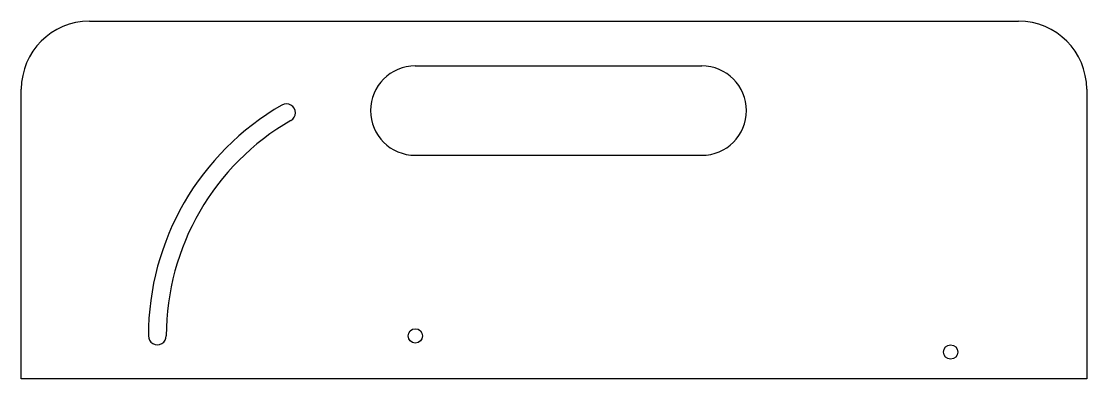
# Model space of a CAD drawing. Extents: x 0 to 298, y -50 to 50.
import ezdxf

# ---------------------------------------------------------------- set-up
doc = ezdxf.new("R2010")
doc.units = 0
doc.layers.add('Shape2DView004', color=7, linetype='CONTINUOUS')

msp = doc.modelspace()

# ---------------------------------------------------------------- linework, layer by layer
at = {"layer": 'Shape2DView004'}
for p, q in [((19, 50), (278.555, 50)), ((110.043, 37.5), (190.043, 37.5)), ((0, -50), (0, 31)), ((297.555, 31), (297.555, -50)), ((110.043, 12.5), (190.043, 12.5)), ((297.555, -50), (0, -50))]:
    msp.add_line(p, q, dxfattribs=at)
for centre in [(110.043, -38.0173), (259.555, -42.5311)]:
    msp.add_circle(centre, 2, dxfattribs=at)
for centre, radius, start, end in [((19, 31), 19, 90, 180), ((278.555, 31), 19, 0, 90), ((110.043, 25), 12.5, 90, -90), ((190.043, 25), 12.5, -90, 90), ((74.0403, 24.396), 2.5, -60.0215, 119.979), ((110.043, -38.0173), 74.5532, 119.979, 179.979), ((110.043, -38.0173), 69.5532, 119.979, 179.979), ((37.9903, -37.9903), 2.5, 179.978, -0.021456)]:
    msp.add_arc(centre, radius, start, end, dxfattribs=at)

doc.saveas('drawing.dxf')
